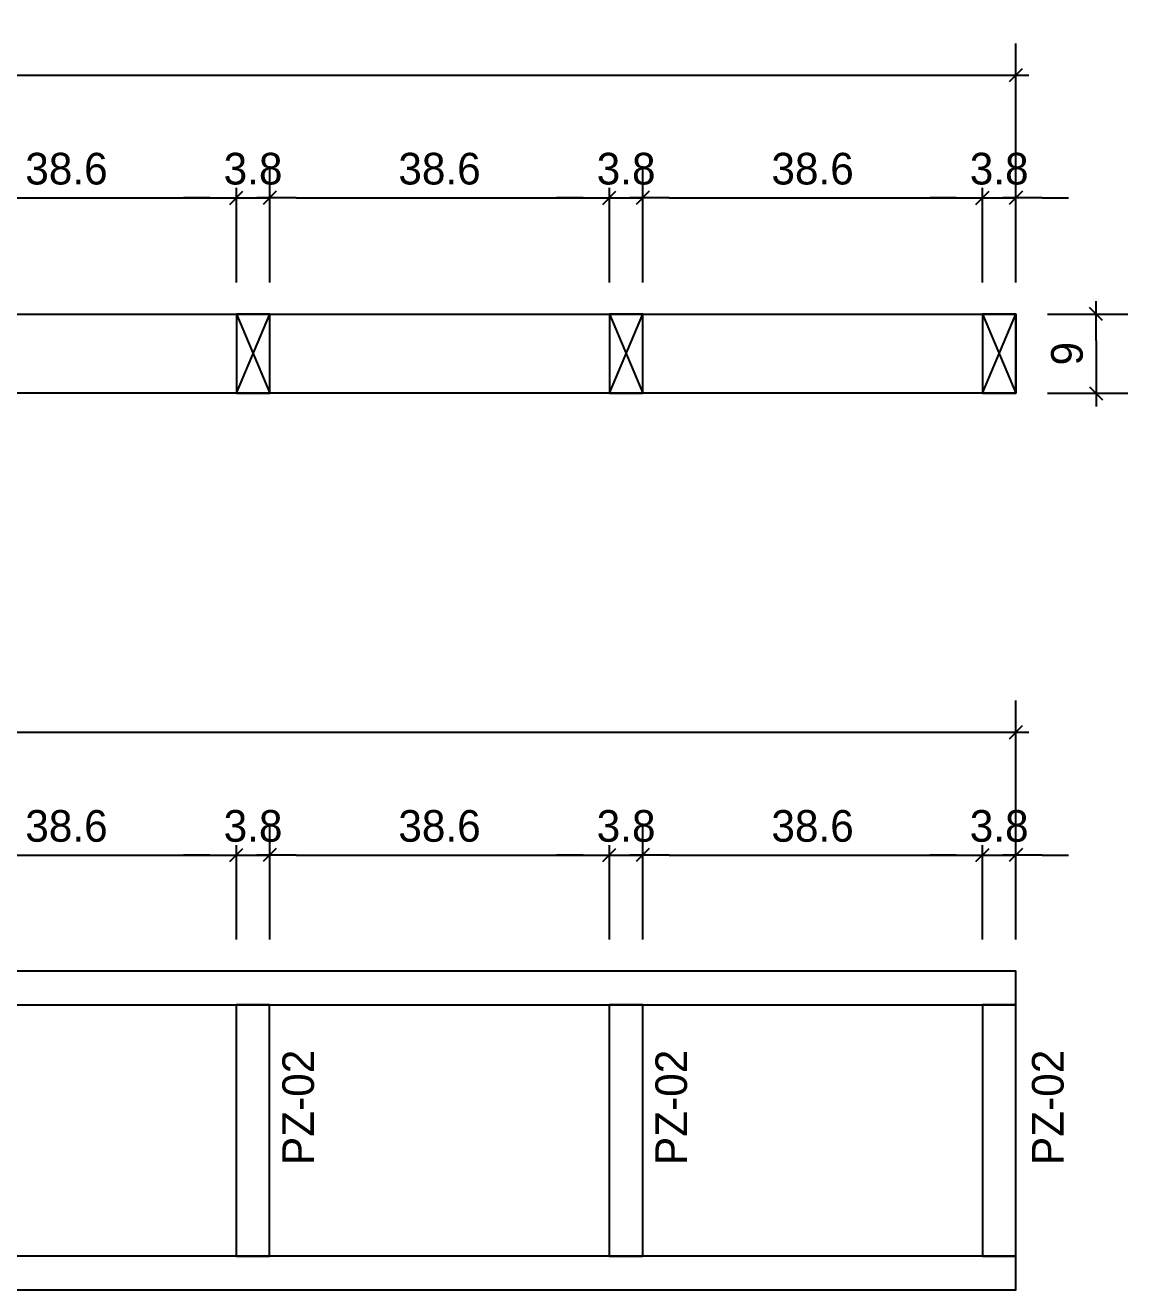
# Model space of a CAD drawing. Header units: millimetres. Extents: x 19458 to 19801, y 4351 to 4752.
# Drawn here: x 19609.334 to 19610.588, y 4507.387 to 4508.825 of the extents above; entities that cross this region are included whole.
import ezdxf

# ---------------------------------------------------------------- set-up
doc = ezdxf.new("R2010")
doc.units = ezdxf.units.MM
for name, color, linetype in [('0 @ 0.2', 7, 'Continuous'), ('PANELES PARED', 2, 'Continuous'), ('TEXTO @ 0.2', 2, 'Continuous')]:
    doc.layers.add(name, color=color, linetype=linetype)
doc.styles.add('century gothic', font='GOTHIC.TTF')
doc.dimstyles.new('ANOTATIVE CM SMCONSTRUCCIONES', dxfattribs={"dimscale": 0, "dimtxt": 0.18, "dimasz": 0.15, "dimexe": 0.18, "dimexo": 0.18, "dimgap": 0.07, "dimtad": 1, "dimdec": 1, "dimlfac": 100, "dimdsep": 46, "dimtxsty": 'century gothic', "dimblk1": 'FLECHA1', "dimblk2": 'FLECHA1', "dimsah": 1, "dimcen": 0.18, "dimdle": 0.075, "dimclrd": 1, "dimclre": 1, "dimclrt": 2, "dimaunit": 1, "dimadec": 0, "dimazin": 2, "dimtfac": 0.75, "dimtdec": 1, "dimtix": 1, "dimtmove": 2, "dimatfit": 3, "dimfxl": 0.09, "dimtvp": 1.5, "dimtfill": 1, "dimtolj": 1, "dimtzin": 0, "dimarcsym": 0})

# ---------------------------------------------------------------- blocks, each defined once
blk = doc.blocks.new('PL15')
at = {"layer": 'PANELES PARED'}
for points in [[(19458.741, 4500.7915), (19458.741, 4500.7535), (19461.1344, 4500.7535), (19461.1344, 4500.7915)], [(19458.779, 4500.7535), (19458.741, 4500.7535), (19458.741, 4500.4675), (19458.779, 4500.4675)], [(19459.1272, 4500.7535), (19459.0892, 4500.7535), (19459.0892, 4500.4675), (19459.1272, 4500.4675)], [(19459.4754, 4500.7535), (19459.4374, 4500.7535), (19459.4374, 4500.4675), (19459.4754, 4500.4675)], [(19459.8235, 4500.7535), (19459.7855, 4500.7535), (19459.7855, 4500.4675), (19459.8235, 4500.4675)], [(19459.8615, 4500.7535), (19459.8235, 4500.7535), (19459.8235, 4500.4675), (19459.8615, 4500.4675)], [(19460.2858, 4500.7535), (19460.2478, 4500.7535), (19460.2478, 4500.4675), (19460.2858, 4500.4675)], [(19460.7101, 4500.7535), (19460.6721, 4500.7535), (19460.6721, 4500.4675), (19460.7101, 4500.4675)], [(19461.1344, 4500.7535), (19461.0964, 4500.7535), (19461.0964, 4500.4675), (19461.1344, 4500.4675)], [(19458.741, 4500.4675), (19458.741, 4500.4295), (19461.1344, 4500.4295), (19461.1344, 4500.4675)]]:
    blk.add_lwpolyline(points, close=True, dxfattribs=at)
blk = doc.blocks.new('FLECHA1')
at = {"color": 1}
blk.add_line((-1, 0), (0.496, 0), dxfattribs=at)
at = {"color": 4}
blk.add_line((-0.246, -0.248), (0.248, 0.25), dxfattribs=at)
blk = doc.blocks.new('*D1371')
at = {"color": 1, "lineweight": -2, "transparency": 16777216}
for p, q in [((19610.497, 4508.4964), (19610.5882, 4508.4964)), ((19610.5522, 4508.4664), (19610.5522, 4508.4364)), ((19610.497, 4508.4064), (19610.5882, 4508.4064))]:
    blk.add_line(p, q, dxfattribs=at)
at = {"layer": 'Defpoints', "color": 0, "transparency": 16777216}
for p in [(19610.461, 4508.4964), (19610.461, 4508.4064), (19610.5522, 4508.4064)]:
    blk.add_point(p, dxfattribs=at)
at = {"color": 1, "lineweight": -2, "transparency": 16777216, "xscale": 0.03, "yscale": 0.03, "zscale": 0.03}
for p, rotation in [((19610.5522, 4508.4964), 90), ((19610.5522, 4508.4064), 270)]:
    blk.add_blockref('FLECHA1', p, dxfattribs=dict(at, rotation=rotation))
at = {"color": 2, "transparency": 16777216, "insert": (19610.5193, 4508.4514), "char_height": 0.036, "attachment_point": 5, "rotation": 90, "style": 'century gothic', "bg_fill": 3, "box_fill_scale": 1.1, "bg_fill_color": 256, "bg_fill_true_color": 13158600, "bg_fill_transparency": 0}
blk.add_mtext('\\A1;9', dxfattribs=at)
blk = doc.blocks.new('PZ1')
at = {"layer": 'PANELES PARED'}
for p, q in [((19503.9863, 4507.8495), (19504.0243, 4507.7595)), ((19503.9863, 4507.7595), (19504.0243, 4507.8495))]:
    blk.add_line(p, q, dxfattribs=at)
blk.add_lwpolyline([(19503.9863, 4507.7595), (19504.0243, 4507.7595), (19504.0243, 4507.8495), (19503.9863, 4507.8495)], close=True, dxfattribs=at)
blk = doc.blocks.new('*D1377')
at = {"color": 1, "lineweight": -2, "transparency": 16777216}
for p, q in [((19609.1881, 4508.5324), (19609.1881, 4508.6646)), ((19609.5744, 4508.5324), (19609.5744, 4508.6646)), ((19609.2181, 4508.6286), (19609.5444, 4508.6286))]:
    blk.add_line(p, q, dxfattribs=at)
at = {"layer": 'Defpoints', "color": 0, "transparency": 16777216}
for p in [(19609.5744, 4508.6286), (19609.1881, 4508.4964), (19609.5744, 4508.4964)]:
    blk.add_point(p, dxfattribs=at)
at = {"color": 1, "lineweight": -2, "transparency": 16777216, "xscale": 0.03, "yscale": 0.03, "zscale": 0.03, "rotation": 180}
blk.add_blockref('FLECHA1', (19609.1881, 4508.6286), dxfattribs=at)
at = {"color": 1, "lineweight": -2, "transparency": 16777216, "xscale": 0.03, "yscale": 0.03, "zscale": 0.03}
blk.add_blockref('FLECHA1', (19609.5744, 4508.6286), dxfattribs=at)
at = {"color": 2, "transparency": 16777216, "insert": (19609.3812, 4508.6615), "char_height": 0.036, "attachment_point": 5, "style": 'century gothic', "bg_fill": 3, "box_fill_scale": 1.1, "bg_fill_color": 256, "bg_fill_true_color": 13158600, "bg_fill_transparency": 0}
blk.add_mtext('\\A1;38.6', dxfattribs=at)
blk = doc.blocks.new('*D1378')
at = {"color": 1, "lineweight": -2, "transparency": 16777216}
for p, q in [((19609.5744, 4508.5324), (19609.5744, 4508.6646)), ((19609.6124, 4508.5324), (19609.6124, 4508.6646)), ((19609.5444, 4508.6286), (19609.5144, 4508.6286)), ((19609.5744, 4508.6286), (19609.6124, 4508.6286)), ((19609.6424, 4508.6286), (19609.6724, 4508.6286))]:
    blk.add_line(p, q, dxfattribs=at)
at = {"layer": 'Defpoints', "color": 0, "transparency": 16777216}
for p in [(19609.6124, 4508.6286), (19609.5744, 4508.4964), (19609.6124, 4508.4964)]:
    blk.add_point(p, dxfattribs=at)
at = {"color": 1, "lineweight": -2, "transparency": 16777216, "xscale": 0.03, "yscale": 0.03, "zscale": 0.03}
blk.add_blockref('FLECHA1', (19609.5744, 4508.6286), dxfattribs=at)
at = {"color": 1, "lineweight": -2, "transparency": 16777216, "xscale": 0.03, "yscale": 0.03, "zscale": 0.03, "rotation": 180}
blk.add_blockref('FLECHA1', (19609.6124, 4508.6286), dxfattribs=at)
at = {"color": 2, "transparency": 16777216, "insert": (19609.5934, 4508.6615), "char_height": 0.036, "attachment_point": 5, "style": 'century gothic', "bg_fill": 3, "box_fill_scale": 1.1, "bg_fill_color": 256, "bg_fill_true_color": 13158600, "bg_fill_transparency": 0}
blk.add_mtext('\\A1;3.8', dxfattribs=at)
blk = doc.blocks.new('*D1375')
at = {"color": 1, "lineweight": -2, "transparency": 16777216}
for p, q in [((19609.6124, 4508.5324), (19609.6124, 4508.6646)), ((19609.9987, 4508.5324), (19609.9987, 4508.6646)), ((19609.6424, 4508.6286), (19609.9687, 4508.6286))]:
    blk.add_line(p, q, dxfattribs=at)
at = {"layer": 'Defpoints', "color": 0, "transparency": 16777216}
for p in [(19609.9987, 4508.6286), (19609.6124, 4508.4964), (19609.9987, 4508.4964)]:
    blk.add_point(p, dxfattribs=at)
at = {"color": 1, "lineweight": -2, "transparency": 16777216, "xscale": 0.03, "yscale": 0.03, "zscale": 0.03, "rotation": 180}
blk.add_blockref('FLECHA1', (19609.6124, 4508.6286), dxfattribs=at)
at = {"color": 1, "lineweight": -2, "transparency": 16777216, "xscale": 0.03, "yscale": 0.03, "zscale": 0.03}
blk.add_blockref('FLECHA1', (19609.9987, 4508.6286), dxfattribs=at)
at = {"color": 2, "transparency": 16777216, "insert": (19609.8055, 4508.6615), "char_height": 0.036, "attachment_point": 5, "style": 'century gothic', "bg_fill": 3, "box_fill_scale": 1.1, "bg_fill_color": 256, "bg_fill_true_color": 13158600, "bg_fill_transparency": 0}
blk.add_mtext('\\A1;38.6', dxfattribs=at)
blk = doc.blocks.new('*D1376')
at = {"color": 1, "lineweight": -2, "transparency": 16777216}
for p, q in [((19609.9987, 4508.5324), (19609.9987, 4508.6646)), ((19610.0367, 4508.5324), (19610.0367, 4508.6646)), ((19609.9687, 4508.6286), (19609.9387, 4508.6286)), ((19609.9987, 4508.6286), (19610.0367, 4508.6286)), ((19610.0667, 4508.6286), (19610.0967, 4508.6286))]:
    blk.add_line(p, q, dxfattribs=at)
at = {"layer": 'Defpoints', "color": 0, "transparency": 16777216}
for p in [(19610.0367, 4508.6286), (19609.9987, 4508.4964), (19610.0367, 4508.4964)]:
    blk.add_point(p, dxfattribs=at)
at = {"color": 1, "lineweight": -2, "transparency": 16777216, "xscale": 0.03, "yscale": 0.03, "zscale": 0.03}
blk.add_blockref('FLECHA1', (19609.9987, 4508.6286), dxfattribs=at)
at = {"color": 1, "lineweight": -2, "transparency": 16777216, "xscale": 0.03, "yscale": 0.03, "zscale": 0.03, "rotation": 180}
blk.add_blockref('FLECHA1', (19610.0367, 4508.6286), dxfattribs=at)
at = {"color": 2, "transparency": 16777216, "insert": (19610.0177, 4508.6615), "char_height": 0.036, "attachment_point": 5, "style": 'century gothic', "bg_fill": 3, "box_fill_scale": 1.1, "bg_fill_color": 256, "bg_fill_true_color": 13158600, "bg_fill_transparency": 0}
blk.add_mtext('\\A1;3.8', dxfattribs=at)
blk = doc.blocks.new('*D1372')
at = {"color": 1, "lineweight": -2, "transparency": 16777216}
for p, q in [((19610.0367, 4508.5324), (19610.0367, 4508.6646)), ((19610.423, 4508.5324), (19610.423, 4508.6646)), ((19610.0667, 4508.6286), (19610.393, 4508.6286))]:
    blk.add_line(p, q, dxfattribs=at)
at = {"layer": 'Defpoints', "color": 0, "transparency": 16777216}
for p in [(19610.423, 4508.6286), (19610.0367, 4508.4964), (19610.423, 4508.4964)]:
    blk.add_point(p, dxfattribs=at)
at = {"color": 1, "lineweight": -2, "transparency": 16777216, "xscale": 0.03, "yscale": 0.03, "zscale": 0.03, "rotation": 180}
blk.add_blockref('FLECHA1', (19610.0367, 4508.6286), dxfattribs=at)
at = {"color": 1, "lineweight": -2, "transparency": 16777216, "xscale": 0.03, "yscale": 0.03, "zscale": 0.03}
blk.add_blockref('FLECHA1', (19610.423, 4508.6286), dxfattribs=at)
at = {"color": 2, "transparency": 16777216, "insert": (19610.2298, 4508.6615), "char_height": 0.036, "attachment_point": 5, "style": 'century gothic', "bg_fill": 3, "box_fill_scale": 1.1, "bg_fill_color": 256, "bg_fill_true_color": 13158600, "bg_fill_transparency": 0}
blk.add_mtext('\\A1;38.6', dxfattribs=at)
blk = doc.blocks.new('*D1373')
at = {"color": 1, "lineweight": -2, "transparency": 16777216}
for p, q in [((19610.423, 4508.5324), (19610.423, 4508.6646)), ((19610.461, 4508.5324), (19610.461, 4508.6646)), ((19610.393, 4508.6286), (19610.363, 4508.6286)), ((19610.423, 4508.6286), (19610.461, 4508.6286)), ((19610.491, 4508.6286), (19610.521, 4508.6286))]:
    blk.add_line(p, q, dxfattribs=at)
at = {"layer": 'Defpoints', "color": 0, "transparency": 16777216}
for p in [(19610.461, 4508.6286), (19610.423, 4508.4964), (19610.461, 4508.4964)]:
    blk.add_point(p, dxfattribs=at)
at = {"color": 1, "lineweight": -2, "transparency": 16777216, "xscale": 0.03, "yscale": 0.03, "zscale": 0.03}
blk.add_blockref('FLECHA1', (19610.423, 4508.6286), dxfattribs=at)
at = {"color": 1, "lineweight": -2, "transparency": 16777216, "xscale": 0.03, "yscale": 0.03, "zscale": 0.03, "rotation": 180}
blk.add_blockref('FLECHA1', (19610.461, 4508.6286), dxfattribs=at)
at = {"color": 2, "transparency": 16777216, "insert": (19610.442, 4508.6615), "char_height": 0.036, "attachment_point": 5, "style": 'century gothic', "bg_fill": 3, "box_fill_scale": 1.1, "bg_fill_color": 256, "bg_fill_true_color": 13158600, "bg_fill_transparency": 0}
blk.add_mtext('\\A1;3.8', dxfattribs=at)
blk = doc.blocks.new('*D1374')
at = {"color": 1, "lineweight": -2, "transparency": 16777216}
for p, q in [((19608.0676, 4508.5324), (19608.0676, 4508.8042)), ((19610.461, 4508.5324), (19610.461, 4508.8042)), ((19608.0976, 4508.7682), (19610.431, 4508.7682))]:
    blk.add_line(p, q, dxfattribs=at)
at = {"layer": 'Defpoints', "color": 0, "transparency": 16777216}
for p in [(19610.461, 4508.7682), (19608.0676, 4508.4964), (19610.461, 4508.4964)]:
    blk.add_point(p, dxfattribs=at)
at = {"color": 1, "lineweight": -2, "transparency": 16777216, "xscale": 0.03, "yscale": 0.03, "zscale": 0.03, "rotation": 180}
blk.add_blockref('FLECHA1', (19608.0676, 4508.7682), dxfattribs=at)
at = {"color": 1, "lineweight": -2, "transparency": 16777216, "xscale": 0.03, "yscale": 0.03, "zscale": 0.03}
blk.add_blockref('FLECHA1', (19610.461, 4508.7682), dxfattribs=at)
at = {"color": 2, "transparency": 16777216, "insert": (19609.2643, 4508.8011), "char_height": 0.036, "attachment_point": 5, "style": 'century gothic', "bg_fill": 3, "box_fill_scale": 1.1, "bg_fill_color": 256, "bg_fill_true_color": 13158600, "bg_fill_transparency": 0}
blk.add_mtext('\\A1;239.3', dxfattribs=at)
blk = doc.blocks.new('*D1394')
at = {"color": 1, "lineweight": -2, "transparency": 16777216}
for p, q in [((19609.1881, 4507.7853), (19609.1881, 4507.9174)), ((19609.5744, 4507.7853), (19609.5744, 4507.9174)), ((19609.2181, 4507.8814), (19609.5444, 4507.8814))]:
    blk.add_line(p, q, dxfattribs=at)
at = {"layer": 'Defpoints', "color": 0, "transparency": 16777216}
for p in [(19609.5744, 4507.8814), (19609.1881, 4507.7493), (19609.5744, 4507.7493)]:
    blk.add_point(p, dxfattribs=at)
at = {"color": 1, "lineweight": -2, "transparency": 16777216, "xscale": 0.03, "yscale": 0.03, "zscale": 0.03, "rotation": 180}
blk.add_blockref('FLECHA1', (19609.1881, 4507.8814), dxfattribs=at)
at = {"color": 1, "lineweight": -2, "transparency": 16777216, "xscale": 0.03, "yscale": 0.03, "zscale": 0.03}
blk.add_blockref('FLECHA1', (19609.5744, 4507.8814), dxfattribs=at)
at = {"color": 2, "transparency": 16777216, "insert": (19609.3812, 4507.9143), "char_height": 0.036, "attachment_point": 5, "style": 'century gothic', "bg_fill": 3, "box_fill_scale": 1.1, "bg_fill_color": 256, "bg_fill_true_color": 13158600, "bg_fill_transparency": 0}
blk.add_mtext('\\A1;38.6', dxfattribs=at)
blk = doc.blocks.new('*D1395')
at = {"color": 1, "lineweight": -2, "transparency": 16777216}
for p, q in [((19609.5744, 4507.7853), (19609.5744, 4507.9174)), ((19609.6124, 4507.7853), (19609.6124, 4507.9174)), ((19609.5444, 4507.8814), (19609.5144, 4507.8814)), ((19609.5744, 4507.8814), (19609.6124, 4507.8814)), ((19609.6424, 4507.8814), (19609.6724, 4507.8814))]:
    blk.add_line(p, q, dxfattribs=at)
at = {"layer": 'Defpoints', "color": 0, "transparency": 16777216}
for p in [(19609.6124, 4507.8814), (19609.5744, 4507.7493), (19609.6124, 4507.7493)]:
    blk.add_point(p, dxfattribs=at)
at = {"color": 1, "lineweight": -2, "transparency": 16777216, "xscale": 0.03, "yscale": 0.03, "zscale": 0.03}
blk.add_blockref('FLECHA1', (19609.5744, 4507.8814), dxfattribs=at)
at = {"color": 1, "lineweight": -2, "transparency": 16777216, "xscale": 0.03, "yscale": 0.03, "zscale": 0.03, "rotation": 180}
blk.add_blockref('FLECHA1', (19609.6124, 4507.8814), dxfattribs=at)
at = {"color": 2, "transparency": 16777216, "insert": (19609.5934, 4507.9143), "char_height": 0.036, "attachment_point": 5, "style": 'century gothic', "bg_fill": 3, "box_fill_scale": 1.1, "bg_fill_color": 256, "bg_fill_true_color": 13158600, "bg_fill_transparency": 0}
blk.add_mtext('\\A1;3.8', dxfattribs=at)
blk = doc.blocks.new('*D1396')
at = {"color": 1, "lineweight": -2, "transparency": 16777216}
for p, q in [((19609.6124, 4507.7853), (19609.6124, 4507.9174)), ((19609.9987, 4507.7853), (19609.9987, 4507.9174)), ((19609.6424, 4507.8814), (19609.9687, 4507.8814))]:
    blk.add_line(p, q, dxfattribs=at)
at = {"layer": 'Defpoints', "color": 0, "transparency": 16777216}
for p in [(19609.9987, 4507.8814), (19609.6124, 4507.7493), (19609.9987, 4507.7493)]:
    blk.add_point(p, dxfattribs=at)
at = {"color": 1, "lineweight": -2, "transparency": 16777216, "xscale": 0.03, "yscale": 0.03, "zscale": 0.03, "rotation": 180}
blk.add_blockref('FLECHA1', (19609.6124, 4507.8814), dxfattribs=at)
at = {"color": 1, "lineweight": -2, "transparency": 16777216, "xscale": 0.03, "yscale": 0.03, "zscale": 0.03}
blk.add_blockref('FLECHA1', (19609.9987, 4507.8814), dxfattribs=at)
at = {"color": 2, "transparency": 16777216, "insert": (19609.8055, 4507.9143), "char_height": 0.036, "attachment_point": 5, "style": 'century gothic', "bg_fill": 3, "box_fill_scale": 1.1, "bg_fill_color": 256, "bg_fill_true_color": 13158600, "bg_fill_transparency": 0}
blk.add_mtext('\\A1;38.6', dxfattribs=at)
blk = doc.blocks.new('*D1397')
at = {"color": 1, "lineweight": -2, "transparency": 16777216}
for p, q in [((19609.9987, 4507.7853), (19609.9987, 4507.9174)), ((19610.0367, 4507.7853), (19610.0367, 4507.9174)), ((19609.9687, 4507.8814), (19609.9387, 4507.8814)), ((19609.9987, 4507.8814), (19610.0367, 4507.8814)), ((19610.0667, 4507.8814), (19610.0967, 4507.8814))]:
    blk.add_line(p, q, dxfattribs=at)
at = {"layer": 'Defpoints', "color": 0, "transparency": 16777216}
for p in [(19610.0367, 4507.8814), (19609.9987, 4507.7493), (19610.0367, 4507.7493)]:
    blk.add_point(p, dxfattribs=at)
at = {"color": 1, "lineweight": -2, "transparency": 16777216, "xscale": 0.03, "yscale": 0.03, "zscale": 0.03}
blk.add_blockref('FLECHA1', (19609.9987, 4507.8814), dxfattribs=at)
at = {"color": 1, "lineweight": -2, "transparency": 16777216, "xscale": 0.03, "yscale": 0.03, "zscale": 0.03, "rotation": 180}
blk.add_blockref('FLECHA1', (19610.0367, 4507.8814), dxfattribs=at)
at = {"color": 2, "transparency": 16777216, "insert": (19610.0177, 4507.9143), "char_height": 0.036, "attachment_point": 5, "style": 'century gothic', "bg_fill": 3, "box_fill_scale": 1.1, "bg_fill_color": 256, "bg_fill_true_color": 13158600, "bg_fill_transparency": 0}
blk.add_mtext('\\A1;3.8', dxfattribs=at)
blk = doc.blocks.new('*D1398')
at = {"color": 1, "lineweight": -2, "transparency": 16777216}
for p, q in [((19610.0367, 4507.7853), (19610.0367, 4507.9174)), ((19610.423, 4507.7853), (19610.423, 4507.9174)), ((19610.0667, 4507.8814), (19610.393, 4507.8814))]:
    blk.add_line(p, q, dxfattribs=at)
at = {"layer": 'Defpoints', "color": 0, "transparency": 16777216}
for p in [(19610.423, 4507.8814), (19610.0367, 4507.7493), (19610.423, 4507.7493)]:
    blk.add_point(p, dxfattribs=at)
at = {"color": 1, "lineweight": -2, "transparency": 16777216, "xscale": 0.03, "yscale": 0.03, "zscale": 0.03, "rotation": 180}
blk.add_blockref('FLECHA1', (19610.0367, 4507.8814), dxfattribs=at)
at = {"color": 1, "lineweight": -2, "transparency": 16777216, "xscale": 0.03, "yscale": 0.03, "zscale": 0.03}
blk.add_blockref('FLECHA1', (19610.423, 4507.8814), dxfattribs=at)
at = {"color": 2, "transparency": 16777216, "insert": (19610.2298, 4507.9143), "char_height": 0.036, "attachment_point": 5, "style": 'century gothic', "bg_fill": 3, "box_fill_scale": 1.1, "bg_fill_color": 256, "bg_fill_true_color": 13158600, "bg_fill_transparency": 0}
blk.add_mtext('\\A1;38.6', dxfattribs=at)
blk = doc.blocks.new('*D1399')
at = {"color": 1, "lineweight": -2, "transparency": 16777216}
for p, q in [((19610.423, 4507.7853), (19610.423, 4507.9174)), ((19610.461, 4507.7853), (19610.461, 4507.9174)), ((19610.393, 4507.8814), (19610.363, 4507.8814)), ((19610.423, 4507.8814), (19610.461, 4507.8814)), ((19610.491, 4507.8814), (19610.521, 4507.8814))]:
    blk.add_line(p, q, dxfattribs=at)
at = {"layer": 'Defpoints', "color": 0, "transparency": 16777216}
for p in [(19610.461, 4507.8814), (19610.423, 4507.7493), (19610.461, 4507.7493)]:
    blk.add_point(p, dxfattribs=at)
at = {"color": 1, "lineweight": -2, "transparency": 16777216, "xscale": 0.03, "yscale": 0.03, "zscale": 0.03}
blk.add_blockref('FLECHA1', (19610.423, 4507.8814), dxfattribs=at)
at = {"color": 1, "lineweight": -2, "transparency": 16777216, "xscale": 0.03, "yscale": 0.03, "zscale": 0.03, "rotation": 180}
blk.add_blockref('FLECHA1', (19610.461, 4507.8814), dxfattribs=at)
at = {"color": 2, "transparency": 16777216, "insert": (19610.442, 4507.9143), "char_height": 0.036, "attachment_point": 5, "style": 'century gothic', "bg_fill": 3, "box_fill_scale": 1.1, "bg_fill_color": 256, "bg_fill_true_color": 13158600, "bg_fill_transparency": 0}
blk.add_mtext('\\A1;3.8', dxfattribs=at)
blk = doc.blocks.new('*D1400')
at = {"color": 1, "lineweight": -2, "transparency": 16777216}
for p, q in [((19608.0676, 4507.7853), (19608.0676, 4508.0571)), ((19610.461, 4507.7853), (19610.461, 4508.0571)), ((19608.0976, 4508.0211), (19610.431, 4508.0211))]:
    blk.add_line(p, q, dxfattribs=at)
at = {"layer": 'Defpoints', "color": 0, "transparency": 16777216}
for p in [(19610.461, 4508.0211), (19608.0676, 4507.7493), (19610.461, 4507.7493)]:
    blk.add_point(p, dxfattribs=at)
at = {"color": 1, "lineweight": -2, "transparency": 16777216, "xscale": 0.03, "yscale": 0.03, "zscale": 0.03, "rotation": 180}
blk.add_blockref('FLECHA1', (19608.0676, 4508.0211), dxfattribs=at)
at = {"color": 1, "lineweight": -2, "transparency": 16777216, "xscale": 0.03, "yscale": 0.03, "zscale": 0.03}
blk.add_blockref('FLECHA1', (19610.461, 4508.0211), dxfattribs=at)
at = {"color": 2, "transparency": 16777216, "insert": (19609.2643, 4508.054), "char_height": 0.036, "attachment_point": 5, "style": 'century gothic', "bg_fill": 3, "box_fill_scale": 1.1, "bg_fill_color": 256, "bg_fill_true_color": 13158600, "bg_fill_transparency": 0}
blk.add_mtext('\\A1;239.3', dxfattribs=at)

msp = doc.modelspace()

# ---------------------------------------------------------------- linework, layer by layer
at = {"layer": 'PANELES PARED'}
msp.add_lwpolyline([(19608.0676, 4508.4964), (19610.461, 4508.4964), (19610.461, 4508.4064), (19608.0676, 4508.4064)], close=True, dxfattribs=at)

# ---------------------------------------------------------------- block references
for name, p in [('PZ1', (105.5881, 0.6469)), ('PZ1', (106.0124, 0.6469)), ('PL15', (149.3265, 6.9578))]:
    msp.add_blockref(name, p)

# ---------------------------------------------------------------- texts
at = {"layer": 'TEXTO @ 0.2', "color": 2, "char_height": 0.036, "width": 0.095414, "attachment_point": 1, "rotation": 90, "style": 'century gothic'}
for insert in [(19609.6267, 4507.529), (19610.051, 4507.529), (19610.4793, 4507.529)]:
    msp.add_mtext('PZ-02 ', dxfattribs=dict(at, insert=insert))

# ---------------------------------------------------------------- next in the draw order: dimensions: what is measured, and where the dimension line sits
at = {"layer": '0 @ 0.2'}
for base, p1, p2, picture, middle in [((19609.5744, 4508.6286), (19609.1881, 4508.4964), (19609.5744, 4508.4964), '*D1377', (19609.3812, 4508.6615)), ((19609.5744, 4507.8814), (19609.1881, 4507.7493), (19609.5744, 4507.7493), '*D1394', (19609.3812, 4507.9143))]:
    dim = msp.add_linear_dim(base=base, p1=p1, p2=p2, dimstyle='ANOTATIVE CM SMCONSTRUCCIONES', override={"dimscale": 0.2, "dimtix": 1, "dimtofl": 1, "dimtmove": 2, "dimatfit": 3}, dxfattribs=at)
    dim.commit()
    dim.dimension.update_dxf_attribs({"geometry": picture, "text_midpoint": middle})
dim = msp.add_linear_dim(base=(19610.5522, 4508.4064), p1=(19610.461, 4508.4964), p2=(19610.461, 4508.4064), angle=90, dimstyle='ANOTATIVE CM SMCONSTRUCCIONES', override={"dimscale": 0.2, "dimtix": 1, "dimtofl": 1, "dimtmove": 2, "dimatfit": 3}, dxfattribs=at)
dim.commit()
dim.dimension.update_dxf_attribs({"geometry": '*D1371', "text_midpoint": (19610.5193, 4508.4514)})

# ---------------------------------------------------------------- next in the draw order: block references
msp.add_blockref('PZ1', (106.4367, 0.6469))

# ---------------------------------------------------------------- next in the draw order: dimensions: what is measured, and where the dimension line sits
for base, p1, p2, picture, middle in [((19609.6124, 4508.6286), (19609.5744, 4508.4964), (19609.6124, 4508.4964), '*D1378', (19609.5934, 4508.6615)), ((19609.6124, 4507.8814), (19609.5744, 4507.7493), (19609.6124, 4507.7493), '*D1395', (19609.5934, 4507.9143))]:
    dim = msp.add_linear_dim(base=base, p1=p1, p2=p2, dimstyle='ANOTATIVE CM SMCONSTRUCCIONES', override={"dimscale": 0.2, "dimtix": 1, "dimtofl": 1, "dimtmove": 2, "dimatfit": 3}, dxfattribs=at)
    dim.commit()
    dim.dimension.update_dxf_attribs({"geometry": picture, "text_midpoint": middle})

# ---------------------------------------------------------------- next in the draw order: dimensions: what is measured, and where the dimension line sits
for base, p1, p2, picture, middle in [((19609.9987, 4508.6286), (19609.6124, 4508.4964), (19609.9987, 4508.4964), '*D1375', (19609.8055, 4508.6615)), ((19609.9987, 4507.8814), (19609.6124, 4507.7493), (19609.9987, 4507.7493), '*D1396', (19609.8055, 4507.9143))]:
    dim = msp.add_linear_dim(base=base, p1=p1, p2=p2, dimstyle='ANOTATIVE CM SMCONSTRUCCIONES', override={"dimscale": 0.2, "dimtix": 1, "dimtofl": 1, "dimtmove": 2, "dimatfit": 3}, dxfattribs=at)
    dim.commit()
    dim.dimension.update_dxf_attribs({"geometry": picture, "text_midpoint": middle})

# ---------------------------------------------------------------- next in the draw order: dimensions: what is measured, and where the dimension line sits
for base, p1, p2, picture, middle in [((19610.0367, 4508.6286), (19609.9987, 4508.4964), (19610.0367, 4508.4964), '*D1376', (19610.0177, 4508.6615)), ((19610.0367, 4507.8814), (19609.9987, 4507.7493), (19610.0367, 4507.7493), '*D1397', (19610.0177, 4507.9143))]:
    dim = msp.add_linear_dim(base=base, p1=p1, p2=p2, dimstyle='ANOTATIVE CM SMCONSTRUCCIONES', override={"dimscale": 0.2, "dimtix": 1, "dimtofl": 1, "dimtmove": 2, "dimatfit": 3}, dxfattribs=at)
    dim.commit()
    dim.dimension.update_dxf_attribs({"geometry": picture, "text_midpoint": middle})

# ---------------------------------------------------------------- next in the draw order: dimensions: what is measured, and where the dimension line sits
for base, p1, p2, picture, middle in [((19610.423, 4508.6286), (19610.0367, 4508.4964), (19610.423, 4508.4964), '*D1372', (19610.2298, 4508.6615)), ((19610.423, 4507.8814), (19610.0367, 4507.7493), (19610.423, 4507.7493), '*D1398', (19610.2298, 4507.9143))]:
    dim = msp.add_linear_dim(base=base, p1=p1, p2=p2, dimstyle='ANOTATIVE CM SMCONSTRUCCIONES', override={"dimscale": 0.2, "dimtix": 1, "dimtofl": 1, "dimtmove": 2, "dimatfit": 3}, dxfattribs=at)
    dim.commit()
    dim.dimension.update_dxf_attribs({"geometry": picture, "text_midpoint": middle})

# ---------------------------------------------------------------- next in the draw order: dimensions: what is measured, and where the dimension line sits
for base, p1, p2, picture, middle in [((19610.461, 4508.6286), (19610.423, 4508.4964), (19610.461, 4508.4964), '*D1373', (19610.442, 4508.6615)), ((19610.461, 4507.8814), (19610.423, 4507.7493), (19610.461, 4507.7493), '*D1399', (19610.442, 4507.9143))]:
    dim = msp.add_linear_dim(base=base, p1=p1, p2=p2, dimstyle='ANOTATIVE CM SMCONSTRUCCIONES', override={"dimscale": 0.2, "dimtix": 1, "dimtofl": 1, "dimtmove": 2, "dimatfit": 3}, dxfattribs=at)
    dim.commit()
    dim.dimension.update_dxf_attribs({"geometry": picture, "text_midpoint": middle})

# ---------------------------------------------------------------- next in the draw order: dimensions: what is measured, and where the dimension line sits
for base, p1, p2, picture, middle in [((19610.461, 4508.7682), (19608.0676, 4508.4964), (19610.461, 4508.4964), '*D1374', (19609.2643, 4508.8011)), ((19610.461, 4508.0211), (19608.0676, 4507.7493), (19610.461, 4507.7493), '*D1400', (19609.2643, 4508.054))]:
    dim = msp.add_linear_dim(base=base, p1=p1, p2=p2, dimstyle='ANOTATIVE CM SMCONSTRUCCIONES', override={"dimscale": 0.2, "dimtix": 1, "dimtofl": 1, "dimtmove": 2, "dimatfit": 3}, dxfattribs=at)
    dim.commit()
    dim.dimension.update_dxf_attribs({"geometry": picture, "text_midpoint": middle})

doc.saveas('drawing.dxf')
